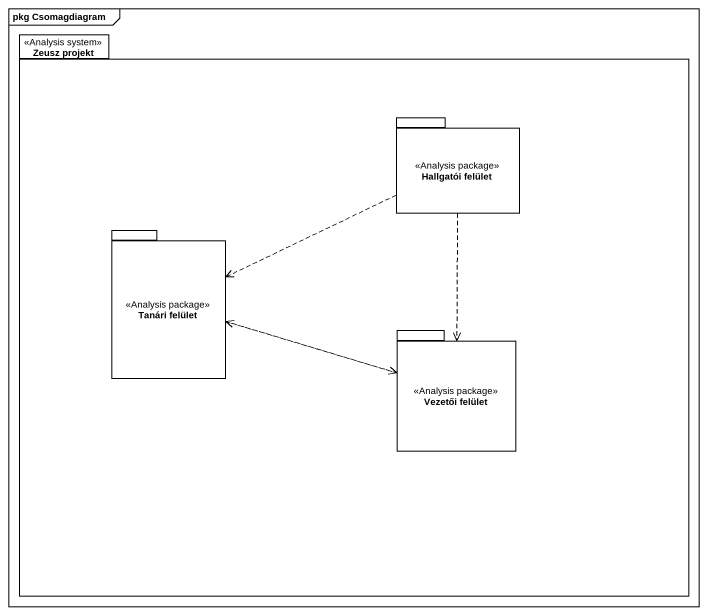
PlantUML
@startuml
mainframe pkg Csomagdiagram
package "Zeusz projekt" as Zeusz_projekt <<Analysis system>> {
  package "Hallgatói felület" as Hallgatói_felület <<Analysis package>> {
  }
  package "Tanári felület" as Tanári_felület <<Analysis package>> {
  }
  package "Vezetői felület" as Vezetői_felület <<Analysis package>> {
  }
}
Hallgatói_felület .left.> Tanári_felület
Hallgatói_felület ..> Vezetői_felület
Tanári_felület .right.> Vezetői_felület
Vezetői_felület .left.> Tanári_felület
@enduml
